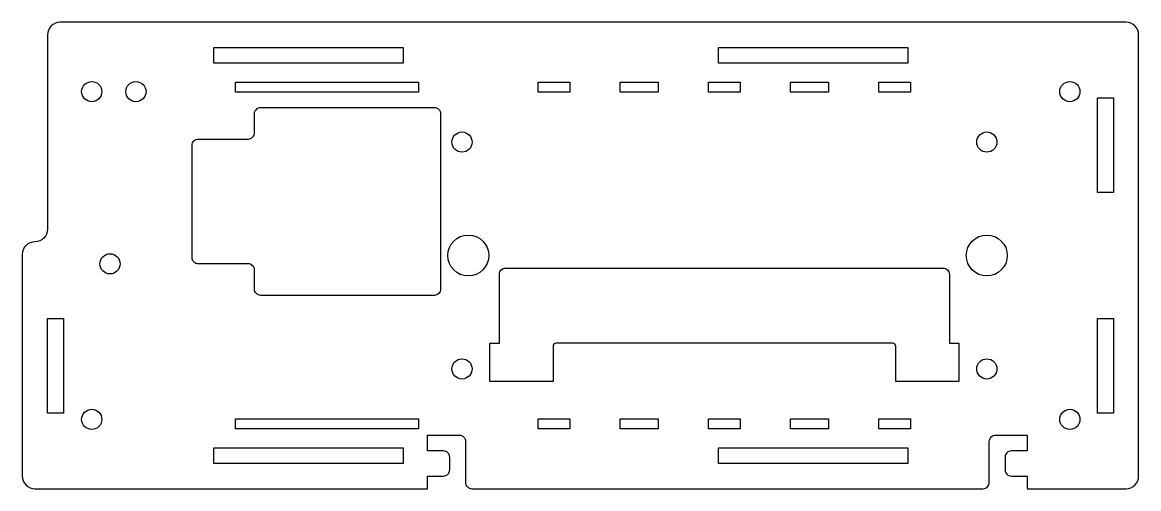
# Model space of a CAD drawing. Header units: millimetres. Extents: x 160 to 337, y 12 to 86.
import ezdxf

# ---------------------------------------------------------------- set-up
doc = ezdxf.new("R2010")
doc.units = ezdxf.units.MM
doc.layers.get('0').update_dxf_attribs({"linetype": 'CONTINUOUS'})

msp = doc.modelspace()

# ---------------------------------------------------------------- linework, layer by layer
for points in [[(162.14, 50.9, 0.41421), (160.14, 48.9), (160.14, 13.72, 0.414214), (162.14, 11.72), (224.37, 11.72), (224.37, 13.72), (226.87, 13.72, 0.414214), (227.87, 14.72), (227.87, 16.72, 0.414214), (226.87, 17.72), (224.37, 17.72), (224.37, 20.22), (229.37, 20.22, -0.414214), (230.37, 19.22), (230.37, 12.72, 0.414214), (231.37, 11.72), (312.37, 11.72, 0.414214), (313.37, 12.72), (313.37, 19.22, -0.414214), (314.37, 20.22), (319.37, 20.22), (319.37, 17.72), (316.87, 17.72, 0.414214), (315.87, 16.72), (315.87, 14.72, 0.414214), (316.87, 13.72), (316.87, 13.72), (319.37, 13.72), (319.37, 11.72), (335.04, 11.72, 0.414214), (337.04, 13.72), (337.04, 83.72, 0.414214), (335.04, 85.72), (166.14, 85.72, 0.414214), (164.14, 83.72), (164.14, 52.9, -0.41421)], [(195.93, 67.2, 0.414214), (196.93, 68.2), (196.93, 71.2, -0.414214), (197.93, 72.2), (225.43, 72.2, -0.414214), (226.43, 71.2), (226.43, 43.4, -0.414214), (225.43, 42.4), (197.93, 42.4, -0.414214), (196.93, 43.4), (196.93, 46.4, 0.414214), (195.93, 47.4), (188.03, 47.4, -0.414214), (187.03, 48.4), (187.03, 66.2, -0.414214), (188.03, 67.2)], [(235.74, 34.82), (235.74, 45.72, -0.414214), (236.74, 46.72), (306.04, 46.72, -0.414214), (307.04, 45.72), (307.04, 34.82), (308.54, 34.82), (308.54, 28.72), (298.54, 28.72), (298.54, 34.32, 0.414214), (298.04, 34.82), (244.74, 34.82, 0.414214), (244.24, 34.32), (244.24, 28.72), (234.24, 28.72), (234.24, 34.82)]]:
    msp.add_lwpolyline(points, format="xyb", close=True)
for points in [[(190.48, 79.22), (190.48, 81.72), (220.48, 81.72), (220.48, 79.22)], [(270.48, 79.22), (270.48, 81.72), (300.48, 81.72), (300.48, 79.22)], [(193.91, 74.62), (193.91, 76.22), (222.91, 76.22), (222.91, 74.62)], [(246.89, 74.62), (241.89, 74.62), (241.89, 76.22), (246.89, 76.22)], [(260.89, 76.22), (260.89, 74.62), (254.89, 74.62), (254.89, 76.22)], [(273.89, 76.22), (273.89, 74.62), (268.89, 74.62), (268.89, 76.22)], [(287.89, 74.62), (281.89, 74.62), (281.89, 76.22), (287.89, 76.22)], [(300.89, 76.22), (300.89, 74.62), (295.89, 74.62), (295.89, 76.22)], [(330.54, 73.72), (333.04, 73.72), (333.04, 58.72), (330.54, 58.72)], [(164.14, 38.72), (166.64, 38.72), (166.64, 23.72), (164.14, 23.72)], [(333.04, 23.72), (330.54, 23.72), (330.54, 38.72), (333.04, 38.72)], [(193.91, 22.82), (222.91, 22.82), (222.91, 21.22), (193.91, 21.22)], [(246.89, 21.22), (241.89, 21.22), (241.89, 22.82), (246.89, 22.82)], [(260.89, 21.22), (254.89, 21.22), (254.89, 22.82), (260.89, 22.82)], [(273.89, 21.22), (268.89, 21.22), (268.89, 22.82), (273.89, 22.82)], [(287.89, 21.22), (281.89, 21.22), (281.89, 22.82), (287.89, 22.82)], [(295.89, 21.22), (295.89, 22.82), (300.89, 22.82), (300.89, 21.22)], [(220.48, 18.22), (220.48, 15.72), (190.48, 15.72), (190.48, 18.22)], [(270.48, 15.72), (270.48, 18.22), (300.48, 18.22), (300.48, 15.72)]]:
    msp.add_lwpolyline(points, close=True)
for centre, radius in [((171.14, 74.72), 1.6), ((178.14, 74.72), 1.6), ((326.14, 74.72), 1.6), ((229.81, 66.72), 1.6), ((312.98, 66.72), 1.6), ((230.81, 48.72), 3.25), ((312.98, 48.72), 3.25), ((174.03, 47.4), 1.6), ((229.81, 30.72), 1.6), ((312.98, 30.72), 1.6), ((171.14, 22.72), 1.6), ((326.14, 22.72), 1.6)]:
    msp.add_circle(centre, radius)

doc.saveas('drawing.dxf')
